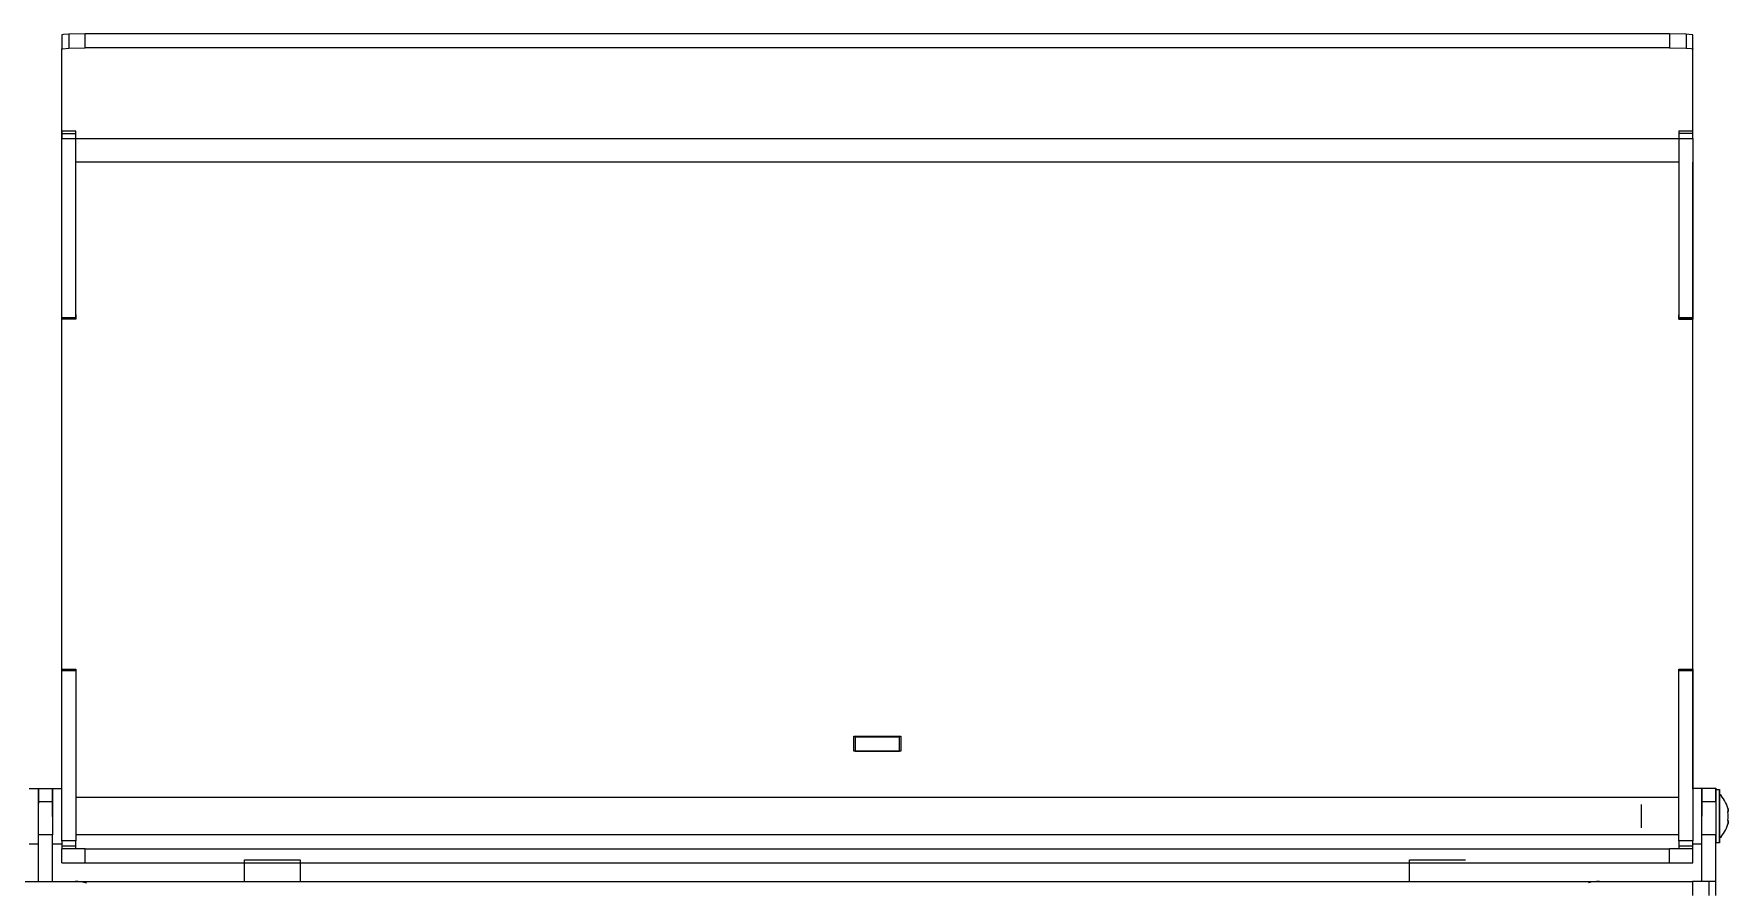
# Model space of a CAD drawing. Header units: millimetres. Extents: x 10366 to 18985, y 24538 to 29685.
# Drawn here: x 12945 to 13308.6, y 28072.7 to 28255.9 of the extents above; entities that cross this region are included whole.
import ezdxf

# ---------------------------------------------------------------- set-up
doc = ezdxf.new("R2010")
doc.units = ezdxf.units.MM
doc.header["$LTSCALE"] = 3
doc.layers.add('DomyÅ›lny', color=7, linetype='Continuous')

msp = doc.modelspace()

# ---------------------------------------------------------------- linework, layer by layer
at = {"layer": 'DomyÅ›lny'}
for p, q in [((12951.01, 28255.69), (12951.01, 28252.69)), ((12952.49, 28255.87), (12952.49, 28252.88)), ((13295.99, 28255.95), (12956.04, 28255.95)), ((12956.04, 28252.95), (12956.04, 28255.95)), ((13295.99, 28255.95), (13295.99, 28252.95)), ((13299.54, 28255.87), (13299.54, 28252.88)), ((13301.01, 28252.69), (13301.01, 28255.69)), ((12951.01, 28233.44), (12951.01, 28252.69)), ((13295.99, 28252.95), (12956.04, 28252.95)), ((13301.01, 28233.44), (13301.01, 28252.69)), ((12951.01, 28235.15), (12954.01, 28235.15)), ((12951.01, 28234.57), (12954.01, 28234.57)), ((12951.01, 28195), (12951.01, 28233.46)), ((12951.01, 28233.46), (12954.01, 28233.46)), ((13298.02, 28233.44), (12953.28, 28233.44)), ((12954.01, 28195), (12954.01, 28233.46)), ((13298.01, 28235.15), (13301.01, 28235.15)), ((13301.01, 28234.57), (13298.01, 28234.57)), ((13298.01, 28233.46), (13298.01, 28194.95)), ((13298.01, 28233.46), (13301.01, 28233.46)), ((13301.01, 28233.46), (13301.01, 28194.95)), ((12951.01, 28093.72), (12951.01, 28228.42)), ((13298.01, 28228.42), (12954.01, 28228.42)), ((13301.01, 28093.72), (13301.01, 28228.42)), ((12954.01, 28195), (12951.01, 28195)), ((12954.01, 28194.69), (12951.01, 28194.69)), ((13301.01, 28194.95), (13298.01, 28194.95)), ((13301.01, 28194.71), (13298.01, 28194.71)), ((13301.01, 28194.64), (13298.01, 28194.64)), ((12951.01, 28119.53), (12954.01, 28119.53)), ((12951.01, 28119.24), (12954.01, 28119.24)), ((12951.01, 28082.66), (12951.01, 28119.24)), ((12954.01, 28119.24), (12954.01, 28082.66)), ((13298.01, 28119.53), (13301.01, 28119.53)), ((13298.01, 28082.66), (13298.01, 28119.24)), ((13298.01, 28119.24), (13301.01, 28119.24)), ((13301.01, 28119.24), (13301.01, 28082.66)), ((13120.99, 28101.95), (13120.99, 28105.15)), ((13120.99, 28105.15), (13131.04, 28105.15)), ((13121.26, 28104.95), (13121.26, 28101.95)), ((13130.76, 28104.95), (13121.26, 28104.95)), ((13130.76, 28101.95), (13130.76, 28104.95)), ((13131.04, 28105.15), (13131.04, 28101.95)), ((13131.04, 28101.95), (13120.99, 28101.95)), ((13121.26, 28101.95), (13130.76, 28101.95)), ((12944.01, 28093.92), (12946.01, 28093.92)), ((12946.01, 28093.92), (12949.01, 28093.92)), ((12949.01, 28093.92), (12951.01, 28093.92)), ((13298.01, 28091.95), (12954.01, 28091.95)), ((13301.03, 28093.95), (13303.03, 28093.95)), ((13302.91, 28093.95), (13305.91, 28093.95)), ((13305.93, 28093.7), (13306.73, 28093.7)), ((12949.01, 28091), (12946.01, 28091)), ((13305.91, 28091.02), (13302.91, 28091.02)), ((12946.01, 28081.92), (12944.01, 28081.92)), ((12949.01, 28083.92), (12946.01, 28083.92)), ((12946.01, 28073.92), (12946.01, 28083.92)), ((12949.01, 28073.92), (12949.01, 28083.92)), ((12951.01, 28081.92), (12949.01, 28081.92)), ((12954.01, 28082.66), (12951.01, 28082.66)), ((12951.01, 28081.57), (12954.01, 28081.57)), ((12951.01, 28077.95), (12951.01, 28080.95)), ((13298.01, 28083.95), (12954.01, 28083.95)), ((12956.01, 28077.95), (12956.01, 28080.95)), ((12956.01, 28080.95), (13296.01, 28080.95)), ((13296.01, 28077.95), (13296.01, 28080.95)), ((13301.01, 28082.66), (13298.01, 28082.66)), ((13298.01, 28081.57), (13301.01, 28081.57)), ((13301.01, 28077.95), (13301.01, 28080.95)), ((13303.03, 28081.95), (13301.03, 28081.95)), ((13302.91, 28073.95), (13302.91, 28083.95)), ((13305.91, 28083.95), (13302.91, 28083.95)), ((13305.91, 28073.95), (13305.91, 28083.95)), ((13306.73, 28082.2), (13305.93, 28082.2)), ((12956.01, 28077.95), (13296.01, 28077.95)), ((12990.18, 28073.95), (12990.18, 28078.55)), ((13002.18, 28078.55), (13002.18, 28073.95)), ((13240.18, 28073.95), (13240.18, 28078.55)), ((12589.91, 28073.95), (13300.91, 28073.95)), ((13300.91, 28073.95), (13300.91, 28070.95)), ((13304.45, 28073.95), (13304.45, 28070.95)), ((13305.91, 28070.95), (13305.91, 28073.95))]:
    msp.add_line(p, q, dxfattribs=at)
for points in [[(12952.49, 28255.87, 0), (12951.37, 28255.78, 0), (12951.1, 28255.74, 0), (12951.06, 28255.72, 0), (12951.03, 28255.71, 0), (12951.03, 28255.71, 0), (12951.02, 28255.7, 0), (12951.02, 28255.7, 0), (12951.02, 28255.7, 0), (12951.02, 28255.69, 0), (12951.02, 28255.69, 0), (12951.01, 28255.69, 0), (12951.01, 28255.69, 0), (12951.01, 28255.69, 0)], [(12956.04, 28255.95, 0), (12952.49, 28255.87, 0)], [(13299.54, 28255.87, 0), (13295.99, 28255.95, 0)], [(13301.01, 28255.69, 0), (13301.01, 28255.69, 0), (13301.01, 28255.69, 0), (13301.01, 28255.69, 0), (13301.01, 28255.69, 0), (13301.01, 28255.7, 0), (13301.01, 28255.7, 0), (13301.01, 28255.7, 0), (13301, 28255.7, 0), (13300.99, 28255.71, 0), (13300.98, 28255.72, 0), (13300.95, 28255.73, 0), (13300.84, 28255.76, 0), (13299.54, 28255.87, 0)], [(12951.01, 28252.69, 0), (12951.01, 28252.69, 0), (12951.01, 28252.69, 0), (12951.02, 28252.7, 0), (12951.02, 28252.7, 0), (12951.02, 28252.7, 0), (12951.02, 28252.7, 0), (12951.02, 28252.71, 0), (12951.03, 28252.71, 0), (12951.03, 28252.72, 0), (12951.05, 28252.72, 0), (12951.08, 28252.73, 0), (12951.19, 28252.76, 0), (12952.49, 28252.88, 0)], [(12952.49, 28252.88, 0), (12956.04, 28252.95, 0)], [(13295.99, 28252.95, 0), (13299.54, 28252.88, 0)], [(13299.54, 28252.88, 0), (13300.63, 28252.79, 0), (13300.92, 28252.74, 0), (13300.96, 28252.73, 0), (13300.99, 28252.72, 0), (13301, 28252.71, 0), (13301.01, 28252.71, 0), (13301.01, 28252.7, 0), (13301.01, 28252.7, 0), (13301.01, 28252.7, 0), (13301.01, 28252.7, 0), (13301.01, 28252.69, 0), (13301.01, 28252.69, 0), (13301.01, 28252.69, 0)], [(12951.01, 28235.15, 0), (12951.01, 28235.15, 0), (12951.01, 28235.15, 0), (12951.01, 28235.15, 0), (12951.01, 28235.15, 0), (12951.01, 28235.15, 0), (12951.01, 28235.15, 0), (12951.01, 28235.15, 0), (12951.01, 28235.15, 0), (12951.01, 28235.15, 0), (12951.01, 28235.15, 0), (12951.01, 28235.15, 0), (12951.01, 28235.15, 0), (12951.01, 28235.15, 0), (12951.01, 28235.15, 0), (12951.01, 28235.15, 0), (12951.01, 28235.15, 0), (12951.01, 28235.15, 0), (12951.01, 28235.15, 0), (12951.01, 28235.15, 0), (12951.01, 28235.15, 0), (12951.01, 28235.15, 0), (12951.01, 28235.15, 0), (12951.01, 28235.14, 0), (12951.01, 28235.13, 0), (12951.01, 28235.07, 0), (12951.01, 28234.57, 0)], [(12951.01, 28234.57, 0), (12951.01, 28233.46, 0)], [(12954.01, 28234.57, 0), (12954.01, 28235, 0), (12954.01, 28235.12, 0), (12954.01, 28235.14, 0), (12954.01, 28235.15, 0), (12954.01, 28235.15, 0), (12954.01, 28235.15, 0), (12954.01, 28235.15, 0), (12954.01, 28235.15, 0), (12954.01, 28235.15, 0), (12954.01, 28235.15, 0), (12954.01, 28235.15, 0), (12954.01, 28235.15, 0), (12954.01, 28235.15, 0), (12954.01, 28235.15, 0), (12954.01, 28235.15, 0), (12954.01, 28235.15, 0), (12954.01, 28235.15, 0), (12954.01, 28235.15, 0), (12954.01, 28235.15, 0), (12954.01, 28235.15, 0)], [(12954.01, 28233.46, 0), (12954.01, 28234.57, 0)], [(13298.01, 28235.15, 0), (13298.01, 28235.15, 0), (13298.01, 28235.15, 0), (13298.01, 28235.15, 0), (13298.01, 28235.15, 0), (13298.01, 28235.15, 0), (13298.01, 28235.15, 0), (13298.01, 28235.15, 0), (13298.01, 28235.15, 0), (13298.01, 28235.15, 0), (13298.01, 28235.15, 0), (13298.01, 28235.15, 0), (13298.01, 28235.15, 0), (13298.01, 28235.15, 0), (13298.01, 28235.15, 0), (13298.01, 28235.15, 0), (13298.01, 28235.15, 0), (13298.01, 28235.15, 0), (13298.01, 28235.15, 0), (13298.01, 28235.15, 0), (13298.01, 28235.15, 0), (13298.01, 28235.15, 0), (13298.01, 28235.15, 0), (13298.01, 28235.15, 0), (13298.01, 28235.13, 0), (13298.01, 28235.08, 0), (13298.01, 28234.57, 0)], [(13298.01, 28234.57, 0), (13298.01, 28233.46, 0)], [(13301.01, 28234.57, 0), (13301.01, 28235.01, 0), (13301.01, 28235.12, 0), (13301.01, 28235.15, 0), (13301.01, 28235.15, 0), (13301.01, 28235.15, 0), (13301.01, 28235.15, 0), (13301.01, 28235.15, 0), (13301.01, 28235.15, 0), (13301.01, 28235.15, 0), (13301.01, 28235.15, 0), (13301.01, 28235.15, 0), (13301.01, 28235.15, 0), (13301.01, 28235.15, 0), (13301.01, 28235.15, 0), (13301.01, 28235.15, 0), (13301.01, 28235.15, 0), (13301.01, 28235.15, 0), (13301.01, 28235.15, 0), (13301.01, 28235.15, 0)], [(13301.01, 28233.46, 0), (13301.01, 28234.57, 0)], [(12951.01, 28194.76, 0), (12951.01, 28195.13, 0), (12951.01, 28195.69, 0)], [(12951.01, 28195, 0), (12951.01, 28194.71, 0), (12951.01, 28194.69, 0), (12951.01, 28194.69, 0), (12951.01, 28194.69, 0), (12951.01, 28194.69, 0), (12951.01, 28194.69, 0), (12951.01, 28194.69, 0), (12951.01, 28194.69, 0), (12951.01, 28194.69, 0), (12951.01, 28194.69, 0), (12951.01, 28194.69, 0), (12951.01, 28194.69, 0), (12951.01, 28194.69, 0), (12951.01, 28194.69, 0), (12951.01, 28194.69, 0), (12951.01, 28194.69, 0), (12951.01, 28194.69, 0), (12951.01, 28194.69, 0), (12951.01, 28194.69, 0), (12951.01, 28194.69, 0), (12951.01, 28194.69, 0), (12951.01, 28194.69, 0), (12951.01, 28194.69, 0), (12951.01, 28194.7, 0), (12951.01, 28194.76, 0)], [(12954.01, 28195.69, 0), (12954.01, 28194.76, 0)], [(12954.01, 28194.76, 0), (12954.01, 28194.69, 0), (12954.01, 28194.69, 0), (12954.01, 28194.69, 0), (12954.01, 28194.69, 0), (12954.01, 28194.69, 0), (12954.01, 28194.69, 0), (12954.01, 28194.69, 0), (12954.01, 28194.69, 0), (12954.01, 28194.69, 0), (12954.01, 28194.69, 0), (12954.01, 28194.69, 0), (12954.01, 28194.69, 0), (12954.01, 28194.69, 0), (12954.01, 28194.69, 0), (12954.01, 28194.69, 0), (12954.01, 28194.69, 0), (12954.01, 28194.69, 0), (12954.01, 28194.69, 0), (12954.01, 28194.69, 0), (12954.01, 28194.69, 0), (12954.01, 28194.73, 0), (12954.01, 28195, 0)], [(13298.01, 28194.71, 0), (13298.01, 28195.08, 0), (13298.01, 28195.64, 0)], [(13301.01, 28195.64, 0), (13301.01, 28194.71, 0)], [(12951.01, 28119.46, 0), (12951.01, 28119.53, 0), (12951.01, 28119.53, 0), (12951.01, 28119.53, 0), (12951.01, 28119.53, 0), (12951.01, 28119.53, 0), (12951.01, 28119.53, 0), (12951.01, 28119.53, 0), (12951.01, 28119.53, 0), (12951.01, 28119.53, 0), (12951.01, 28119.53, 0), (12951.01, 28119.53, 0), (12951.01, 28119.53, 0), (12951.01, 28119.53, 0), (12951.01, 28119.53, 0), (12951.01, 28119.53, 0), (12951.01, 28119.53, 0), (12951.01, 28119.53, 0), (12951.01, 28119.53, 0), (12951.01, 28119.53, 0), (12951.01, 28119.53, 0), (12951.01, 28119.53, 0), (12951.01, 28119.53, 0), (12951.01, 28119.49, 0), (12951.01, 28119.24, 0)], [(12951.01, 28118.54, 0), (12951.01, 28119.46, 0)], [(12954.01, 28119.24, 0), (12954.01, 28119.52, 0), (12954.01, 28119.53, 0), (12954.01, 28119.53, 0), (12954.01, 28119.53, 0), (12954.01, 28119.53, 0), (12954.01, 28119.53, 0), (12954.01, 28119.53, 0), (12954.01, 28119.53, 0), (12954.01, 28119.53, 0), (12954.01, 28119.53, 0), (12954.01, 28119.53, 0), (12954.01, 28119.53, 0), (12954.01, 28119.53, 0), (12954.01, 28119.53, 0), (12954.01, 28119.53, 0), (12954.01, 28119.53, 0), (12954.01, 28119.53, 0), (12954.01, 28119.53, 0), (12954.01, 28119.53, 0), (12954.01, 28119.53, 0), (12954.01, 28119.53, 0), (12954.01, 28119.53, 0), (12954.01, 28119.52, 0), (12954.01, 28119.46, 0)], [(12954.01, 28119.46, 0), (12954.01, 28119.09, 0), (12954.01, 28118.54, 0)], [(13298.01, 28119.46, 0), (13298.01, 28119.53, 0), (13298.01, 28119.53, 0), (13298.01, 28119.53, 0), (13298.01, 28119.53, 0), (13298.01, 28119.53, 0), (13298.01, 28119.53, 0), (13298.01, 28119.53, 0), (13298.01, 28119.53, 0), (13298.01, 28119.53, 0), (13298.01, 28119.53, 0), (13298.01, 28119.53, 0), (13298.01, 28119.53, 0), (13298.01, 28119.53, 0), (13298.01, 28119.53, 0), (13298.01, 28119.53, 0), (13298.01, 28119.53, 0), (13298.01, 28119.53, 0), (13298.01, 28119.53, 0), (13298.01, 28119.53, 0), (13298.01, 28119.53, 0), (13298.01, 28119.53, 0), (13298.01, 28119.53, 0), (13298.01, 28119.49, 0), (13298.01, 28119.24, 0)], [(13298.01, 28118.54, 0), (13298.01, 28119.46, 0)], [(13301.01, 28119.24, 0), (13301.01, 28119.52, 0), (13301.01, 28119.53, 0), (13301.01, 28119.53, 0), (13301.01, 28119.53, 0), (13301.01, 28119.53, 0), (13301.01, 28119.53, 0), (13301.01, 28119.53, 0), (13301.01, 28119.53, 0), (13301.01, 28119.53, 0), (13301.01, 28119.53, 0), (13301.01, 28119.53, 0), (13301.01, 28119.53, 0), (13301.01, 28119.53, 0), (13301.01, 28119.53, 0), (13301.01, 28119.53, 0), (13301.01, 28119.53, 0), (13301.01, 28119.53, 0), (13301.01, 28119.53, 0), (13301.01, 28119.53, 0), (13301.01, 28119.53, 0), (13301.01, 28119.53, 0), (13301.01, 28119.53, 0), (13301.01, 28119.52, 0), (13301.01, 28119.46, 0)], [(13301.01, 28119.46, 0), (13301.01, 28119.09, 0), (13301.01, 28118.54, 0)], [(12946.01, 28087.92, 0), (12946.01, 28093.92, 0)], [(12946.01, 28091, 0), (12946.01, 28093.26, 0), (12946.01, 28093.79, 0), (12946.01, 28093.9, 0), (12946.01, 28093.92, 0), (12946.01, 28093.92, 0), (12946.01, 28093.92, 0), (12946.01, 28093.92, 0), (12946.01, 28093.92, 0), (12946.01, 28093.92, 0), (12946.01, 28093.92, 0), (12946.01, 28093.92, 0), (12946.01, 28093.92, 0), (12946.01, 28093.92, 0), (12946.01, 28093.92, 0), (12946.01, 28093.92, 0), (12946.01, 28093.92, 0), (12946.01, 28093.92, 0), (12946.01, 28093.92, 0), (12946.01, 28093.92, 0), (12946.01, 28093.92, 0), (12946.01, 28093.92, 0), (12946.01, 28093.92, 0), (12946.01, 28093.91, 0), (12946.01, 28093.85, 0), (12946.01, 28093.62, 0), (12946.01, 28092.62, 0), (12946.01, 28090.65, 0)], [(12949.01, 28093.92, 0), (12949.01, 28093.92, 0), (12949.01, 28093.92, 0), (12949.01, 28093.92, 0), (12949.01, 28093.92, 0), (12949.01, 28093.92, 0), (12949.01, 28093.92, 0), (12949.01, 28093.92, 0), (12949.01, 28093.92, 0), (12949.01, 28093.92, 0), (12949.01, 28093.92, 0), (12949.01, 28093.92, 0), (12949.01, 28093.92, 0), (12949.01, 28093.91, 0), (12949.01, 28093.85, 0), (12949.01, 28093.63, 0), (12949.01, 28092.69, 0), (12949.01, 28091, 0)], [(13302.91, 28091.02, 0), (13302.91, 28093.41, 0), (13302.91, 28093.88, 0), (13302.91, 28093.95, 0), (13302.91, 28093.95, 0), (13302.91, 28093.95, 0), (13302.91, 28093.95, 0), (13302.91, 28093.95, 0), (13302.91, 28093.95, 0), (13302.91, 28093.95, 0), (13302.91, 28093.95, 0), (13302.91, 28093.95, 0), (13302.91, 28093.95, 0), (13302.91, 28093.95, 0), (13302.91, 28093.95, 0), (13302.91, 28093.95, 0), (13302.91, 28093.95, 0), (13302.91, 28093.95, 0), (13302.91, 28093.95, 0), (13302.91, 28093.95, 0), (13302.91, 28093.94, 0), (13302.91, 28093.93, 0), (13302.91, 28093.86, 0), (13302.91, 28093.58, 0), (13302.91, 28092.39, 0), (13302.91, 28089.5, 0)], [(13303.03, 28087.95, 0), (13303.03, 28093.95, 0)], [(13305.91, 28091.16, 0), (13305.91, 28093.3, 0), (13305.91, 28093.8, 0), (13305.91, 28093.92, 0), (13305.91, 28093.94, 0), (13305.91, 28093.95, 0), (13305.91, 28093.95, 0), (13305.91, 28093.95, 0), (13305.91, 28093.95, 0), (13305.91, 28093.95, 0), (13305.91, 28093.95, 0), (13305.91, 28093.95, 0), (13305.91, 28093.95, 0), (13305.91, 28093.95, 0), (13305.91, 28093.95, 0), (13305.91, 28093.95, 0), (13305.91, 28093.95, 0), (13305.91, 28093.95, 0), (13305.91, 28093.95, 0), (13305.91, 28093.95, 0), (13305.91, 28093.95, 0), (13305.91, 28093.95, 0), (13305.91, 28093.95, 0), (13305.91, 28093.95, 0), (13305.91, 28093.93, 0), (13305.91, 28093.88, 0), (13305.91, 28093.66, 0), (13305.91, 28092.75, 0), (13305.91, 28091.02, 0)], [(13305.93, 28093.7, 0), (13305.93, 28093.7, 0), (13305.93, 28093.7, 0), (13305.93, 28093.7, 0), (13305.93, 28093.7, 0), (13305.93, 28093.7, 0), (13305.93, 28093.7, 0), (13305.93, 28093.7, 0), (13305.93, 28093.7, 0), (13305.93, 28093.7, 0), (13305.93, 28093.7, 0), (13305.93, 28093.7, 0), (13305.93, 28093.7, 0), (13305.93, 28093.69, 0), (13305.93, 28093.66, 0), (13305.93, 28093.53, 0), (13305.93, 28092.99, 0), (13305.93, 28087.95, 0)], [(13306.73, 28092.7, 0), (13306.73, 28092.7, 0), (13306.73, 28092.7, 0), (13306.73, 28092.7, 0), (13306.73, 28092.7, 0), (13306.73, 28092.7, 0), (13306.73, 28092.7, 0), (13306.73, 28092.7, 0), (13306.73, 28092.7, 0), (13306.73, 28092.7, 0), (13306.73, 28092.7, 0), (13306.73, 28092.7, 0), (13306.73, 28092.7, 0), (13306.73, 28092.69, 0), (13306.73, 28092.67, 0), (13306.73, 28092.56, 0), (13306.73, 28092.11, 0), (13306.73, 28087.95, 0)], [(12946.01, 28083.92, 0), (12946.01, 28091, 0)], [(12949.01, 28091, 0), (12949.01, 28083.92, 0)], [(13289.93, 28090.45, 0), (13289.93, 28090.45, 0), (13289.93, 28090.45, 0), (13289.93, 28090.45, 0), (13289.93, 28090.45, 0), (13289.93, 28090.45, 0), (13289.93, 28090.45, 0), (13289.93, 28090.45, 0), (13289.93, 28090.45, 0), (13289.93, 28090.45, 0), (13289.93, 28090.45, 0), (13289.93, 28090.45, 0), (13289.93, 28090.45, 0), (13289.93, 28090.44, 0), (13289.93, 28090.43, 0), (13289.93, 28090.38, 0), (13289.93, 28090.14, 0), (13289.93, 28087.95, 0)], [(13289.93, 28087.95, 0), (13289.93, 28085.45, 0)], [(13302.91, 28083.95, 0), (13302.91, 28091.02, 0)], [(13305.91, 28091.02, 0), (13305.91, 28083.95, 0)], [(13305.93, 28087.95, 0), (13305.93, 28082.2, 0)], [(13306.73, 28087.95, 0), (13306.73, 28083.2, 0)], [(13308.5, 28088.82, 0), (13308.55, 28089.03, 0), (13308.56, 28089.25, 0), (13308.55, 28089.47, 0), (13308.5, 28089.68, 0)], [(13308.5, 28089.68, 0), (13308.55, 28089.47, 0), (13308.56, 28089.25, 0), (13308.55, 28089.03, 0), (13308.5, 28088.82, 0)], [(13308.5, 28087.08, 0), (13308.55, 28086.87, 0), (13308.56, 28086.65, 0), (13308.55, 28086.43, 0), (13308.5, 28086.22, 0)], [(13308.5, 28086.22, 0), (13308.55, 28086.43, 0), (13308.56, 28086.65, 0), (13308.55, 28086.87, 0), (13308.5, 28087.08, 0)], [(12951.01, 28082.66, 0), (12951.01, 28081.57, 0)], [(12951.01, 28081.57, 0), (12951.01, 28080.95, 0)], [(12956.01, 28080.95, 0), (12951.01, 28080.95, 0)], [(12954.01, 28081.57, 0), (12954.01, 28082.66, 0)], [(12954.01, 28080.95, 0), (12954.01, 28080.95, 0), (12954.01, 28080.95, 0), (12954.01, 28080.95, 0), (12954.01, 28080.95, 0), (12954.01, 28080.95, 0), (12954.01, 28080.95, 0), (12954.01, 28080.95, 0), (12954.01, 28080.95, 0), (12954.01, 28080.95, 0), (12954.01, 28080.95, 0), (12954.01, 28080.95, 0), (12954.01, 28080.95, 0), (12954.01, 28080.95, 0), (12954.01, 28080.97, 0), (12954.01, 28081.02, 0), (12954.01, 28081.57, 0)], [(13301.01, 28080.95, 0), (13301.01, 28080.95, 0), (13301.01, 28080.95, 0), (13301.01, 28080.95, 0), (13301.01, 28080.95, 0), (13301.01, 28080.95, 0), (13301.01, 28080.95, 0), (13301.01, 28080.95, 0), (13301.01, 28080.95, 0), (13301.01, 28080.95, 0), (13301.01, 28080.95, 0), (13301.01, 28080.95, 0), (13301.01, 28080.95, 0), (13301.01, 28080.95, 0), (13300.98, 28080.95, 0), (13300.87, 28080.95, 0), (13300.4, 28080.95, 0), (13296.01, 28080.95, 0)], [(13298.01, 28082.66, 0), (13298.01, 28081.57, 0)], [(13298.01, 28081.57, 0), (13298.01, 28080.95, 0)], [(13301.01, 28081.57, 0), (13301.01, 28082.66, 0)], [(13301.01, 28080.95, 0), (13301.01, 28080.95, 0), (13301.01, 28080.95, 0), (13301.01, 28080.95, 0), (13301.01, 28080.95, 0), (13301.01, 28080.95, 0), (13301.01, 28080.95, 0), (13301.01, 28080.95, 0), (13301.01, 28080.95, 0), (13301.01, 28080.95, 0), (13301.01, 28080.95, 0), (13301.01, 28080.95, 0), (13301.01, 28080.95, 0), (13301.01, 28080.95, 0), (13301.01, 28080.97, 0), (13301.01, 28081.02, 0), (13301.01, 28081.57, 0)], [(12951.01, 28077.95, 0), (12951.01, 28077.95, 0), (12951.01, 28077.95, 0), (12951.01, 28077.95, 0), (12951.01, 28077.95, 0), (12951.01, 28077.95, 0), (12951.01, 28077.95, 0), (12951.01, 28077.95, 0), (12951.01, 28077.95, 0), (12951.01, 28077.95, 0), (12951.01, 28077.95, 0), (12951.01, 28077.95, 0), (12951.02, 28077.95, 0), (12951.02, 28077.95, 0), (12951.05, 28077.95, 0), (12951.16, 28077.95, 0), (12951.63, 28077.95, 0), (12956.01, 28077.95, 0)], [(12990.18, 28078.55, 0), (12990.18, 28078.55, 0), (12990.18, 28078.55, 0), (12990.18, 28078.55, 0), (12990.18, 28078.55, 0), (12990.18, 28078.55, 0), (12990.18, 28078.55, 0), (12990.18, 28078.55, 0), (12990.18, 28078.55, 0), (12990.18, 28078.55, 0), (12990.18, 28078.55, 0), (12990.18, 28078.55, 0), (12990.19, 28078.55, 0), (12990.22, 28078.55, 0), (12990.35, 28078.55, 0), (12990.92, 28078.55, 0), (12996.18, 28078.55, 0)], [(12996.18, 28078.55, 0), (13000.42, 28078.55, 0), (13001.75, 28078.55, 0), (13002.08, 28078.55, 0), (13002.15, 28078.55, 0), (13002.17, 28078.55, 0), (13002.17, 28078.55, 0), (13002.18, 28078.55, 0), (13002.18, 28078.55, 0), (13002.18, 28078.55, 0), (13002.18, 28078.55, 0), (13002.18, 28078.55, 0), (13002.18, 28078.55, 0), (13002.18, 28078.55, 0), (13002.18, 28078.55, 0), (13002.18, 28078.55, 0), (13002.18, 28078.55, 0), (13002.18, 28078.55, 0), (13002.18, 28078.55, 0)], [(13240.18, 28078.55, 0), (13240.18, 28078.55, 0), (13240.18, 28078.55, 0), (13240.18, 28078.55, 0), (13240.18, 28078.55, 0), (13240.18, 28078.55, 0), (13240.18, 28078.55, 0), (13240.18, 28078.55, 0), (13240.18, 28078.55, 0), (13240.18, 28078.55, 0), (13240.18, 28078.55, 0), (13240.18, 28078.55, 0), (13240.18, 28078.55, 0), (13240.19, 28078.55, 0), (13240.22, 28078.55, 0), (13240.35, 28078.55, 0), (13240.92, 28078.55, 0), (13246.18, 28078.55, 0)], [(13246.18, 28078.55, 0), (13250.42, 28078.55, 0), (13251.75, 28078.55, 0), (13252.08, 28078.55, 0), (13252.15, 28078.55, 0), (13252.17, 28078.55, 0), (13252.17, 28078.55, 0), (13252.18, 28078.55, 0), (13252.18, 28078.55, 0), (13252.18, 28078.55, 0), (13252.18, 28078.55, 0), (13252.18, 28078.55, 0), (13252.18, 28078.55, 0), (13252.18, 28078.55, 0), (13252.18, 28078.55, 0), (13252.18, 28078.55, 0), (13252.18, 28078.55, 0), (13252.18, 28078.55, 0), (13252.18, 28078.55, 0)], [(13296.01, 28077.95, 0), (13301.01, 28077.95, 0)], [(13304.45, 28073.95, 0), (13300.91, 28073.95, 0)], [(13305.91, 28073.95, 0), (13305.91, 28073.95, 0), (13305.91, 28073.95, 0), (13305.91, 28073.95, 0), (13305.91, 28073.95, 0), (13305.91, 28073.95, 0), (13305.91, 28073.95, 0), (13305.91, 28073.95, 0), (13305.91, 28073.95, 0), (13305.91, 28073.95, 0), (13305.91, 28073.95, 0), (13305.91, 28073.95, 0), (13305.91, 28073.95, 0), (13305.91, 28073.95, 0), (13305.88, 28073.95, 0), (13305.77, 28073.95, 0), (13305.3, 28073.95, 0), (13304.45, 28073.95, 0)]]:
    msp.add_polyline3d(points, dxfattribs=at)
for points in [[(12949.01, 28087.92, 0), (12949.01, 28093.92, 0)], [(13306.73, 28087.95, 0), (13306.73, 28082.2, 0), (13306.73, 28087.95, 0), (13306.73, 28093.7, 0)]]:
    msp.add_polyline3d(points, close=True, dxfattribs=at)
for centre, radius, start, end in [((13302.09, 28087.95), 6.64, 15.1191, 45.6673), ((13302.09, 28087.95), 6.47, 352.3065, 7.6935), ((13302.09, 28087.95), 6.64, 314.3327, 344.8809), ((12953.89, 28065.93), 8.02, 72.627, 90), ((13280.93, 28065.93), 8.02, 90, 106.6577)]:
    msp.add_arc(centre, radius, start, end, dxfattribs=at)

doc.saveas('drawing.dxf')
